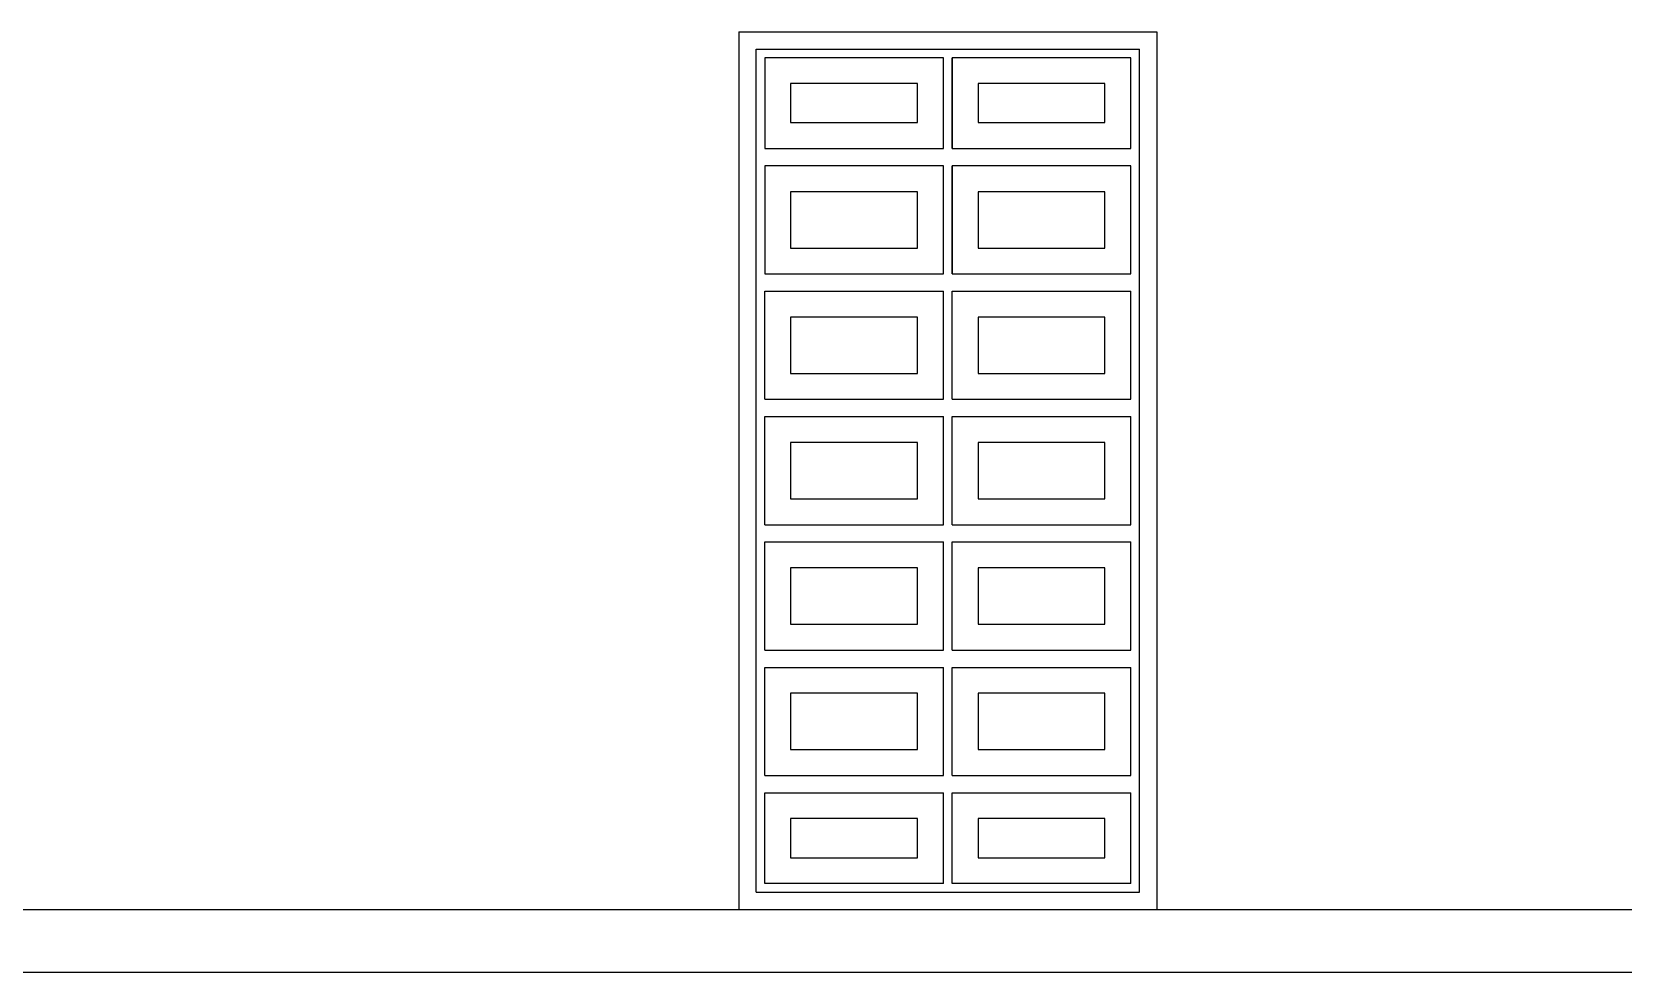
# Model space of a CAD drawing. Header units: millimetres. Extents: x -255 to 41745, y 236 to 29936.
# Drawn here: x 30378 to 34186, y 8860 to 11110 of the extents above; entities that cross this region are included whole.
import ezdxf

# ---------------------------------------------------------------- set-up
doc = ezdxf.new("R2010")
doc.units = ezdxf.units.MM
for name, color, linetype in [('06', 60, 'Continuous'), ('CALIDADES', 7, 'Continuous'), ('CAPA1', 1, 'Continuous'), ('CARPINTERIA', 3, 'Continuous')]:
    doc.layers.add(name, color=color, linetype=linetype)

msp = doc.modelspace()

# ---------------------------------------------------------------- linework, layer by layer
at = {"layer": '06'}
msp.add_line((24719.9, 8860.3), (38969.9, 8860.3), dxfattribs=at)
at = {"layer": 'CALIDADES'}
msp.add_line((24719.9, 9010.3), (38969.9, 9010.3), dxfattribs=at)
at = {"layer": 'CAPA1'}
for p, q in [((32111.2, 9051.7), (32111.2, 11069)), ((32111.2, 11069), (33028.6, 11069)), ((32580.2, 10831), (32580.2, 11048.4)), ((33007.9, 11048.4), (32580.2, 11048.4)), ((33007.9, 10831), (33007.9, 11048.4)), ((33028.6, 9051.7), (33028.6, 11069)), ((32580.2, 10831), (33007.9, 10831)), ((33007.9, 10789.7), (32580.2, 10789.7)), ((32580.2, 10531), (32580.2, 10789.7)), ((33007.9, 10531), (33007.9, 10789.7)), ((32580.2, 10531), (33007.9, 10531)), ((32131.8, 10231), (32131.8, 10489.7)), ((32131.8, 10489.7), (32559.6, 10489.7)), ((32559.6, 10231), (32559.6, 10489.7)), ((32580.2, 10231), (32580.2, 10489.7)), ((32580.2, 10489.7), (33007.9, 10489.7)), ((33007.9, 10231), (33007.9, 10489.7)), ((32131.8, 10231), (32559.6, 10231)), ((32580.2, 10231), (33007.9, 10231)), ((32131.8, 9931), (32131.8, 10189.7)), ((32131.8, 10189.7), (32559.6, 10189.7)), ((32559.6, 9931), (32559.6, 10189.7)), ((32580.2, 10189.7), (33007.9, 10189.7)), ((32580.2, 9931), (32580.2, 10189.7)), ((33007.9, 9931), (33007.9, 10189.7)), ((32131.8, 9931), (32559.6, 9931)), ((32580.2, 9931), (33007.9, 9931)), ((32131.8, 9889.7), (32559.6, 9889.7)), ((32131.8, 9631), (32131.8, 9889.7)), ((32559.6, 9631), (32559.6, 9889.7)), ((32580.2, 9889.7), (33007.9, 9889.7)), ((32580.2, 9631), (32580.2, 9889.7)), ((33007.9, 9631), (33007.9, 9889.7)), ((32131.8, 9631), (32559.6, 9631)), ((32580.2, 9631), (33007.9, 9631)), ((32131.8, 9331), (32131.8, 9589.7)), ((32131.8, 9589.7), (32559.6, 9589.7)), ((32559.6, 9331), (32559.6, 9589.7)), ((32580.2, 9331), (32580.2, 9589.7)), ((32580.2, 9589.7), (33007.9, 9589.7)), ((33007.9, 9331), (33007.9, 9589.7)), ((32131.8, 9331), (32559.6, 9331)), ((32580.2, 9331), (33007.9, 9331)), ((32131.8, 9072.3), (32131.8, 9289.7)), ((32131.8, 9289.7), (32559.6, 9289.7)), ((32559.6, 9072.3), (32559.6, 9289.7)), ((32580.2, 9289.7), (33007.9, 9289.7)), ((32580.2, 9072.3), (32580.2, 9289.7)), ((33007.9, 9072.3), (33007.9, 9289.7)), ((32559.6, 9072.3), (32131.8, 9072.3)), ((33007.9, 9072.3), (32580.2, 9072.3)), ((32111.2, 9051.7), (33028.6, 9051.7))]:
    msp.add_line(p, q, dxfattribs=at)
for points in [[(32131.8, 10831), (32559.6, 10831), (32559.6, 11048.4), (32131.8, 11048.4)], [(32193.8, 10893), (32497.6, 10893), (32497.6, 10986.4), (32193.8, 10986.4)], [(32642.2, 10893), (32945.9, 10893), (32945.9, 10986.4), (32642.2, 10986.4)], [(32131.8, 10531), (32559.6, 10531), (32559.6, 10789.7), (32131.8, 10789.7)], [(32193.8, 10593), (32497.6, 10593), (32497.6, 10727.7), (32193.8, 10727.7)], [(32642.2, 10593), (32945.9, 10593), (32945.9, 10727.7), (32642.2, 10727.7)], [(32193.8, 10293), (32497.6, 10293), (32497.6, 10427.7), (32193.8, 10427.7)], [(32642.2, 10293), (32945.9, 10293), (32945.9, 10427.7), (32642.2, 10427.7)], [(32193.8, 9993), (32497.6, 9993), (32497.6, 10127.7), (32193.8, 10127.7)], [(32642.2, 9993), (32945.9, 9993), (32945.9, 10127.7), (32642.2, 10127.7)], [(32193.8, 9693), (32497.6, 9693), (32497.6, 9827.7), (32193.8, 9827.7)], [(32642.2, 9693), (32945.9, 9693), (32945.9, 9827.7), (32642.2, 9827.7)], [(32193.8, 9393), (32497.6, 9393), (32497.6, 9527.7), (32193.8, 9527.7)], [(32642.2, 9393), (32945.9, 9393), (32945.9, 9527.7), (32642.2, 9527.7)], [(32193.8, 9134.3), (32497.6, 9134.3), (32497.6, 9227.7), (32193.8, 9227.7)], [(32642.2, 9134.3), (32945.9, 9134.3), (32945.9, 9227.7), (32642.2, 9227.7)]]:
    msp.add_lwpolyline(points, close=True, dxfattribs=at)
for points in [[(32580.2, 11048.4), (32580.2, 10831)], [(32580.2, 10789.7), (32580.2, 10531)]]:
    msp.add_lwpolyline(points, dxfattribs=at)
at = {"layer": 'CARPINTERIA'}
for p, q in [((32069.9, 11110.3), (32069.9, 9010.3)), ((32069.9, 11110.3), (33069.9, 11110.3)), ((33069.9, 11110.3), (33069.9, 9010.3))]:
    msp.add_line(p, q, dxfattribs=at)

doc.saveas('drawing.dxf')
